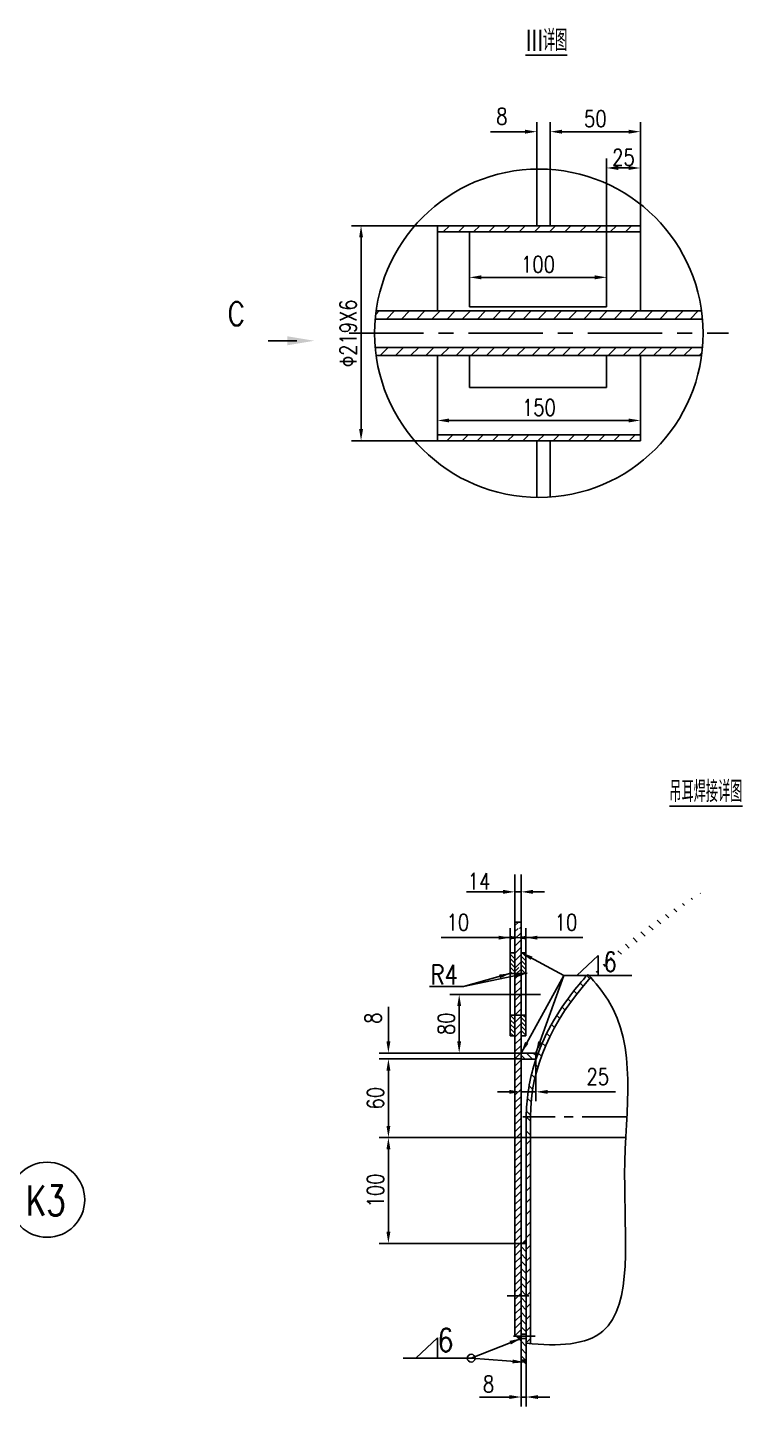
# Model space of a CAD drawing. Header units: millimetres. Extents: x 59416 to 141837, y 76647 to 89475.
# Drawn here: x 62421 to 63943, y 79323 to 82259 of the extents above; entities that cross this region are included whole.
import ezdxf
from ezdxf.enums import TextEntityAlignment as Align

# ---------------------------------------------------------------- set-up
doc = ezdxf.new("R2010")
doc.units = ezdxf.units.MM
doc.linetypes.add('CENTER', pattern=[50.8, 31.75, -6.35, 6.35, -6.35])
for name, color, linetype in [('07标注线层', 4, 'Continuous'), ('1轮廓实线层', 7, 'Continuous'), ('2', 4, 'Continuous'), ('2细线层', 4, 'Continuous'), ('3中心线层', 1, 'CENTER'), ('5剖面线层', 2, 'Continuous'), ('6文字层', 3, 'Continuous'), ('7标注层', 4, 'Continuous'), ('DATA', 4, 'Continuous'), ('DIM', 4, 'Continuous'), ('OBJ', 7, 'Continuous')]:
    doc.layers.add(name, color=color, linetype=linetype)
doc.styles.add('PC_TEXTSTYLE', font='romans.shx', dxfattribs={"width": 0.75, "bigfont": 'hztxt.shx'})
doc.styles.add('TH_GBDIM', font='romans.shx', dxfattribs={"width": 0.8, "bigfont": 'gbcbig.shx'})
doc.dimstyles.new('TH_GBDIM', dxfattribs={"dimscale": 10, "dimtxt": 3.5, "dimasz": 2.5, "dimexe": 2, "dimexo": 0, "dimgap": 1.5, "dimtad": 1, "dimdec": 0, "dimzin": 0, "dimdsep": 46, "dimtxsty": 'TH_GBDIM', "dimcen": 2.5, "dimclrd": 130, "dimclre": 130, "dimclrt": 3, "dimadec": 0, "dimazin": 0, "dimtfac": 0.714286, "dimtdec": 0, "dimtmove": 0, "dimatfit": 3, "dimfxl": 1, "dimtzin": 0, "dimlwd": -1, "dimlwe": -1, "dimarcsym": 0})
pattern_1 = [(135, (273101.27765, 50926.65837), (0.24828612124, 0.24828612124), [])]
pattern_2 = [(45, (74981.705, 81020.825), (16.16446, -16.16446), [])]

# ---------------------------------------------------------------- blocks, each defined once
blk = doc.blocks.new('*D761')
at = {"layer": '1轮廓实线层', "color": 130, "transparency": 16777216}
for p, q in [((63427.7, 80200.6), (63320, 80200.6)), ((63340, 80175.6), (63340, 80100.7)), ((63471.8, 80075.7), (63320, 80075.7))]:
    blk.add_line(p, q, dxfattribs=at)
for points in [[(63335.8, 80175.6), (63344.1, 80175.6), (63340, 80200.6)], [(63335.8, 80100.7), (63344.1, 80100.7), (63340, 80075.7)]]:
    blk.add_solid(points, dxfattribs=at)
at = {"layer": 'Defpoints', "color": 0, "transparency": 16777216}
for p in [(63427.7, 80200.6), (63340, 80075.7), (63471.8, 80075.7)]:
    blk.add_point(p, dxfattribs=at)
at = {"layer": '1轮廓实线层', "color": 3, "transparency": 16777216, "insert": (63312.5, 80138.1), "char_height": 35, "attachment_point": 5, "rotation": 90, "style": 'TH_GBDIM'}
blk.add_mtext('80', dxfattribs=at)
blk = doc.blocks.new('*D762')
at = {"layer": '1轮廓实线层', "color": 130, "transparency": 16777216}
for p, q in [((63471.8, 80063.3), (63169.3, 80063.3)), ((63189.3, 80038.3), (63189.3, 79920.7)), ((63482.8, 79895.7), (63169.3, 79895.7))]:
    blk.add_line(p, q, dxfattribs=at)
for points in [[(63185.2, 80038.3), (63193.5, 80038.3), (63189.3, 80063.3)], [(63185.2, 79920.7), (63193.5, 79920.7), (63189.3, 79895.7)]]:
    blk.add_solid(points, dxfattribs=at)
at = {"layer": 'Defpoints', "color": 0, "transparency": 16777216}
for p in [(63471.8, 80063.3), (63189.3, 79895.7), (63482.8, 79895.7)]:
    blk.add_point(p, dxfattribs=at)
at = {"layer": '1轮廓实线层', "color": 3, "transparency": 16777216, "insert": (63161.8, 79979.5), "char_height": 35, "attachment_point": 5, "rotation": 90, "style": 'TH_GBDIM'}
blk.add_mtext('60', dxfattribs=at)
blk = doc.blocks.new('*D763')
at = {"layer": '1轮廓实线层', "color": 130, "transparency": 16777216}
for p, q in [((63482.8, 79895.7), (63169.3, 79895.7)), ((63189.3, 79870.7), (63189.3, 79695.5)), ((63471.8, 79670.5), (63169.3, 79670.5))]:
    blk.add_line(p, q, dxfattribs=at)
for points in [[(63185.2, 79870.7), (63193.5, 79870.7), (63189.3, 79895.7)], [(63185.2, 79695.5), (63193.5, 79695.5), (63189.3, 79670.5)]]:
    blk.add_solid(points, dxfattribs=at)
at = {"layer": 'Defpoints', "color": 0, "transparency": 16777216}
for p in [(63482.8, 79895.7), (63189.3, 79670.5), (63471.8, 79670.5)]:
    blk.add_point(p, dxfattribs=at)
at = {"layer": '1轮廓实线层', "color": 3, "transparency": 16777216, "insert": (63161.8, 79783.1), "char_height": 35, "attachment_point": 5, "rotation": 90, "style": 'TH_GBDIM'}
blk.add_mtext('100{}{}', dxfattribs=at)
blk = doc.blocks.new('*D764')
at = {"layer": '1轮廓实线层', "color": 130, "transparency": 16777216}
for p, q in [((63471.8, 79536.2), (63471.8, 79323.4)), ((63482.8, 79536.2), (63482.8, 79323.4)), ((63446.8, 79343.4), (63383.1, 79343.4)), ((63482.8, 79343.4), (63471.8, 79343.4)), ((63507.8, 79343.4), (63532.8, 79343.4))]:
    blk.add_line(p, q, dxfattribs=at)
for points in [[(63446.8, 79347.5), (63446.8, 79339.2), (63471.8, 79343.4)], [(63507.8, 79347.5), (63507.8, 79339.2), (63482.8, 79343.4)]]:
    blk.add_solid(points, dxfattribs=at)
at = {"layer": 'Defpoints', "color": 0, "transparency": 16777216}
for p in [(63471.8, 79536.2), (63482.8, 79536.2), (63471.8, 79343.4)]:
    blk.add_point(p, dxfattribs=at)
at = {"layer": '1轮廓实线层', "color": 3, "transparency": 16777216, "insert": (63402.4, 79370.9), "char_height": 35, "attachment_point": 5, "style": 'TH_GBDIM'}
blk.add_mtext('8', dxfattribs=at)
blk = doc.blocks.new('*D779')
at = {"color": 130, "transparency": 16777216}
for p, q in [((63458.5, 80354.5), (63458.5, 80438.9)), ((63471.8, 80354.5), (63471.8, 80438.9)), ((63433.5, 80418.9), (63355.8, 80418.9)), ((63471.8, 80418.9), (63458.5, 80418.9)), ((63496.8, 80418.9), (63521.8, 80418.9))]:
    blk.add_line(p, q, dxfattribs=at)
for points in [[(63433.5, 80423.1), (63433.5, 80414.7), (63458.5, 80418.9)], [(63496.8, 80423.1), (63496.8, 80414.7), (63471.8, 80418.9)]]:
    blk.add_solid(points, dxfattribs=at)
at = {"layer": 'Defpoints', "color": 0, "transparency": 16777216}
for p in [(63458.5, 80418.9), (63458.5, 80354.5), (63471.8, 80354.5)]:
    blk.add_point(p, dxfattribs=at)
at = {"color": 3, "transparency": 16777216, "insert": (63382.2, 80441.4), "char_height": 35, "attachment_point": 5, "style": 'TH_GBDIM'}
blk.add_mtext('14', dxfattribs=at)
blk = doc.blocks.new('*D765')
at = {"layer": '2细线层', "color": 130, "transparency": 16777216}
for p, q in [((63189.3, 80100.7), (63189.3, 80174.3)), ((63458.5, 80075.7), (63169.3, 80075.7))]:
    blk.add_line(p, q, dxfattribs=at)
blk.add_solid([(63185.2, 80100.7), (63193.5, 80100.7), (63189.3, 80075.7)], dxfattribs=at)
at = {"layer": 'Defpoints', "color": 0, "transparency": 16777216}
for p in [(63189.3, 80075.7), (63458.5, 80075.7), (63458.5, 80062.4)]:
    blk.add_point(p, dxfattribs=at)
at = {"layer": '2细线层', "color": 3, "transparency": 16777216, "insert": (63156.8, 80150), "char_height": 35, "attachment_point": 5, "rotation": 90, "style": 'TH_GBDIM'}
blk.add_mtext('8', dxfattribs=at)
blk = doc.blocks.new('*D780')
at = {"color": 130, "transparency": 16777216}
for p, q in [((63423.7, 80321.4), (63301.5, 80321.4)), ((63448.7, 80289.1), (63448.7, 80341.4)), ((63458.5, 80321.4), (63448.7, 80321.4)), ((63458.5, 80289.1), (63458.5, 80341.4)), ((63483.5, 80321.4), (63508.5, 80321.4))]:
    blk.add_line(p, q, dxfattribs=at)
for points in [[(63423.7, 80325.5), (63423.7, 80317.2), (63448.7, 80321.4)], [(63483.5, 80325.5), (63483.5, 80317.2), (63458.5, 80321.4)]]:
    blk.add_solid(points, dxfattribs=at)
at = {"layer": 'Defpoints', "color": 0, "transparency": 16777216}
for p in [(63458.5, 80321.4), (63448.7, 80289.1), (63458.5, 80289.1)]:
    blk.add_point(p, dxfattribs=at)
at = {"color": 3, "transparency": 16777216, "insert": (63337.2, 80353.9), "char_height": 35, "attachment_point": 5, "style": 'TH_GBDIM'}
blk.add_mtext('10', dxfattribs=at)
blk = doc.blocks.new('*D781')
at = {"color": 130, "transparency": 16777216}
for p, q in [((63446.8, 80321.4), (63421.8, 80321.4)), ((63471.8, 80289.1), (63471.8, 80341.4)), ((63471.8, 80321.4), (63481.6, 80321.4)), ((63481.6, 80289.1), (63481.6, 80341.4)), ((63506.6, 80321.4), (63603, 80321.4))]:
    blk.add_line(p, q, dxfattribs=at)
for points in [[(63446.8, 80325.5), (63446.8, 80317.2), (63471.8, 80321.4)], [(63506.6, 80325.5), (63506.6, 80317.2), (63481.6, 80321.4)]]:
    blk.add_solid(points, dxfattribs=at)
at = {"layer": 'Defpoints', "color": 0, "transparency": 16777216}
for p in [(63481.6, 80321.4), (63471.8, 80289.1), (63481.6, 80289.1)]:
    blk.add_point(p, dxfattribs=at)
at = {"color": 3, "transparency": 16777216, "insert": (63567.3, 80353.9), "char_height": 35, "attachment_point": 5, "style": 'TH_GBDIM'}
blk.add_mtext('10', dxfattribs=at)
blk = doc.blocks.new('*D791')
at = {"color": 130, "transparency": 16777216}
for p, q in [((63471.8, 80062.4), (63471.8, 79973.1)), ((63503.4, 80062.4), (63503.4, 79973.1)), ((63446.8, 79993.1), (63421.8, 79993.1)), ((63471.8, 79993.1), (63503.4, 79993.1)), ((63528.4, 79993.1), (63672.5, 79993.1))]:
    blk.add_line(p, q, dxfattribs=at)
for points in [[(63446.8, 79997.2), (63446.8, 79988.9), (63471.8, 79993.1)], [(63528.4, 79997.2), (63528.4, 79988.9), (63503.4, 79993.1)]]:
    blk.add_solid(points, dxfattribs=at)
at = {"layer": 'Defpoints', "color": 0, "transparency": 16777216}
for p in [(63471.8, 80062.4), (63503.4, 80062.4), (63503.4, 79993.1)]:
    blk.add_point(p, dxfattribs=at)
at = {"color": 3, "transparency": 16777216, "insert": (63634.9, 80025.6), "char_height": 35, "attachment_point": 5, "style": 'TH_GBDIM'}
blk.add_mtext('25', dxfattribs=at)
blk = doc.blocks.new('*D797')
at = {"color": 130, "transparency": 16777216}
for p, q in [((63293.6, 81837.1), (63111.1, 81837.1)), ((63131.1, 81812.1), (63131.1, 81404.2)), ((63293.6, 81379.2), (63111.1, 81379.2))]:
    blk.add_line(p, q, dxfattribs=at)
for points in [[(63127, 81812.1), (63135.3, 81812.1), (63131.1, 81837.1)], [(63127, 81404.2), (63135.3, 81404.2), (63131.1, 81379.2)]]:
    blk.add_solid(points, dxfattribs=at)
at = {"layer": 'Defpoints', "color": 0, "transparency": 16777216}
for p in [(63293.6, 81837.1), (63131.1, 81379.2), (63293.6, 81379.2)]:
    blk.add_point(p, dxfattribs=at)
at = {"color": 3, "transparency": 16777216, "insert": (63103.6, 81608.1), "char_height": 35, "attachment_point": 5, "rotation": 90, "style": 'TH_GBDIM'}
blk.add_mtext('Φ219X6{}{}', dxfattribs=at)
blk = doc.blocks.new('*D798')
at = {"layer": '1轮廓实线层', "color": 130, "transparency": 16777216}
for p, q in [((63293.6, 81509.8), (63293.6, 81402.5)), ((63725.6, 81379.2), (63725.6, 81442.5)), ((63318.6, 81422.5), (63700.6, 81422.5))]:
    blk.add_line(p, q, dxfattribs=at)
for points in [[(63318.6, 81426.6), (63318.6, 81418.3), (63293.6, 81422.5)], [(63700.6, 81426.6), (63700.6, 81418.3), (63725.6, 81422.5)]]:
    blk.add_solid(points, dxfattribs=at)
at = {"layer": 'Defpoints', "color": 0, "transparency": 16777216}
for p in [(63293.6, 81509.8), (63725.6, 81422.5), (63725.6, 81379.2)]:
    blk.add_point(p, dxfattribs=at)
at = {"layer": '1轮廓实线层', "color": 3, "transparency": 16777216, "insert": (63509.6, 81450), "char_height": 35, "attachment_point": 5, "style": 'TH_GBDIM'}
blk.add_mtext('{150}{}{}', dxfattribs=at)
blk = doc.blocks.new('*D799')
at = {"color": 130, "transparency": 16777216}
for p, q in [((63362, 81727.2), (63362, 81747.2)), ((63387, 81727.2), (63628.6, 81727.2)), ((63653.6, 81664.3), (63653.6, 81747.2))]:
    blk.add_line(p, q, dxfattribs=at)
for points in [[(63387, 81731.4), (63387, 81723), (63362, 81727.2)], [(63628.6, 81731.4), (63628.6, 81723), (63653.6, 81727.2)]]:
    blk.add_solid(points, dxfattribs=at)
at = {"layer": 'Defpoints', "color": 0, "transparency": 16777216}
for p in [(63362, 81727.2), (63653.6, 81727.2), (63653.6, 81664.3)]:
    blk.add_point(p, dxfattribs=at)
at = {"color": 3, "transparency": 16777216, "insert": (63507.8, 81754.7), "char_height": 35, "attachment_point": 5, "style": 'TH_GBDIM'}
blk.add_mtext('{100}{}{}', dxfattribs=at)
blk = doc.blocks.new('*D800')
at = {"layer": '1轮廓实线层', "color": 130, "transparency": 16777216}
for p, q in [((63533.9, 81956.6), (63533.9, 82057.3)), ((63725.6, 81837.1), (63725.6, 82057.3)), ((63558.9, 82037.3), (63700.6, 82037.3))]:
    blk.add_line(p, q, dxfattribs=at)
for points in [[(63558.9, 82041.5), (63558.9, 82033.1), (63533.9, 82037.3)], [(63700.6, 82041.5), (63700.6, 82033.1), (63725.6, 82037.3)]]:
    blk.add_solid(points, dxfattribs=at)
at = {"layer": 'Defpoints', "color": 0, "transparency": 16777216}
for p in [(63725.6, 82037.3), (63533.9, 81956.6), (63725.6, 81837.1)]:
    blk.add_point(p, dxfattribs=at)
at = {"layer": '1轮廓实线层', "color": 3, "transparency": 16777216, "insert": (63629.8, 82064.8), "char_height": 35, "attachment_point": 5, "style": 'TH_GBDIM'}
blk.add_mtext('50{}{}', dxfattribs=at)
blk = doc.blocks.new('*D801')
at = {"color": 130, "transparency": 16777216}
for p, q in [((63653.6, 81824.1), (63653.6, 81980)), ((63725.6, 81824.1), (63725.6, 81980)), ((63700.6, 81960), (63678.6, 81960))]:
    blk.add_line(p, q, dxfattribs=at)
for points in [[(63678.6, 81964.2), (63678.6, 81955.8), (63653.6, 81960)], [(63700.6, 81964.2), (63700.6, 81955.8), (63725.6, 81960)]]:
    blk.add_solid(points, dxfattribs=at)
at = {"layer": 'Defpoints', "color": 0, "transparency": 16777216}
for p in [(63653.6, 81960), (63653.6, 81824.1), (63725.6, 81824.1)]:
    blk.add_point(p, dxfattribs=at)
at = {"color": 3, "transparency": 16777216, "insert": (63689.6, 81982.5), "char_height": 35, "attachment_point": 5, "style": 'TH_GBDIM'}
blk.add_mtext('25{}{}', dxfattribs=at)
blk = doc.blocks.new('*D802')
at = {"color": 130, "transparency": 16777216}
for p, q in [((63505.1, 81953.1), (63505.1, 82057.3)), ((63480.1, 82037.3), (63406.5, 82037.3))]:
    blk.add_line(p, q, dxfattribs=at)
blk.add_solid([(63480.1, 82041.5), (63480.1, 82033.1), (63505.1, 82037.3)], dxfattribs=at)
at = {"layer": 'Defpoints', "color": 0, "transparency": 16777216}
for p in [(63505.1, 82037.3), (63533.9, 82037.3), (63505.1, 81953.1)]:
    blk.add_point(p, dxfattribs=at)
at = {"color": 3, "transparency": 16777216, "insert": (63430.8, 82069.8), "char_height": 35, "attachment_point": 5, "style": 'TH_GBDIM'}
blk.add_mtext('8', dxfattribs=at)

msp = doc.modelspace()

# ---------------------------------------------------------------- hatches: boundary and pattern name
at = {"layer": '5剖面线层'}
h = msp.add_hatch(dxfattribs=at)
h.set_pattern_fill('ANSI31', color=256, scale=7.2, angle=90, style=0)
h.set_pattern_definition(pattern_2)
h.paths.add_polyline_path([(63725.6, 81837.1), (63293.6, 81837.1), (63293.6, 81824.1), (63725.6, 81824.1)])
h.paths.add_polyline_path([(63725.6, 81392.1), (63293.6, 81392.1), (63293.6, 81379.2), (63725.6, 81379.2)])
h = msp.add_hatch(dxfattribs=at)
h.set_pattern_fill('ANSI31', color=256, scale=7.2, angle=90, style=0)
h.set_pattern_definition(pattern_2)
h.paths.add_polyline_path([(63855.9, 81655.6), (63163.3, 81655.6, 0.012438), (63161.4, 81638.4), (63857.8, 81638.4, 0.012438)])
h.paths.add_polyline_path([(63857.8, 81577.9), (63161.4, 81577.9, 0.012438), (63163.3, 81560.6), (63855.9, 81560.6, 0.012438)])
h = msp.add_hatch(dxfattribs=at)
h.set_pattern_fill('ANSI31', color=256, scale=6.63552, style=0)
h.set_pattern_definition([(135, (325450.23, 43855.473), (14.8971673, 14.8971673), [])])
edge = h.paths.add_edge_path()
edge.add_spline(control_points=[(63511, 80083.2), (63514.8, 80092.8), (63519, 80102.4), (63523.6, 80111.9)], knot_values=[3.337712, 3.337712, 3.337712, 3.337712, 3.377679, 3.377679, 3.377679, 3.377679], degree=3, periodic=0)
edge.add_spline(control_points=[(63523.6, 80111.9), (63525.7, 80116.3), (63527.9, 80120.7), (63533, 80130.4), (63535.9, 80135.7), (63538.9, 80141)], knot_values=[3.377679, 3.377679, 3.377679, 3.377679, 3.396303, 3.396303, 3.418824, 3.418824, 3.418824, 3.418824], degree=3, periodic=0)
edge.add_spline(control_points=[(63538.9, 80141), (63545.8, 80153.2), (63553.4, 80165.3), (63561.5, 80177.2)], knot_values=[3.418824, 3.418824, 3.418824, 3.418824, 3.470686, 3.470686, 3.470686, 3.470686], degree=3, periodic=0)
edge.add_spline(control_points=[(63561.5, 80177.2), (63566.7, 80184.7), (63572.1, 80192.2), (63580, 80202.8), (63582.4, 80205.9), (63584.9, 80209)], knot_values=[3.470686, 3.470686, 3.470686, 3.470686, 3.503365, 3.503365, 3.517032, 3.517032, 3.517032, 3.517032], degree=3, periodic=0)
edge.add_spline(control_points=[(63584.9, 80209), (63594, 80220.5), (63603.6, 80231.9), (63613.9, 80243.2)], knot_values=[3.517032, 3.517032, 3.517032, 3.517032, 3.568014, 3.568014, 3.568014, 3.568014], degree=3, periodic=0)
edge.add_spline(control_points=[(63613.9, 80243.2), (63614.5, 80242.4), (63615.2, 80241.7), (63615.9, 80241)], knot_values=[27.060965, 27.060965, 27.060965, 27.060965, 29.695394, 29.695394, 29.695394, 29.695394], degree=3, periodic=0)
edge.add_spline(control_points=[(63615.9, 80241), (63615.9, 80241), (63615.9, 80241), (63615.9, 80241)], knot_values=[29.695394, 29.695394, 29.695394, 29.695394, 29.695501, 29.695501, 29.695501, 29.695501], degree=3, periodic=0)
edge.add_line((63615.9, 80241), (63617.6, 80234))
edge.add_ellipse((64929.4, 79939.9), major_axis=(1437.7, 0), ratio=0.5, start_angle=155.8459, end_angle=180)
edge.add_line((63491.7, 79939.9), (63482.8, 79939.9))
edge.add_spline(control_points=[(63482.8, 79939.9), (63482.8, 79948.2), (63483.1, 79956.5), (63483.7, 79964.9)], knot_values=[3.141593, 3.141593, 3.141593, 3.141593, 3.175486, 3.175486, 3.175486, 3.175486], degree=3, periodic=0)
edge.add_spline(control_points=[(63483.7, 79964.9), (63484.1, 79971.4), (63484.7, 79977.9), (63485.5, 79984.5)], knot_values=[3.175486, 3.175486, 3.175486, 3.175486, 3.202139, 3.202139, 3.202139, 3.202139], degree=3, periodic=0)
edge.add_spline(control_points=[(63485.5, 79984.5), (63485.9, 79987.7), (63486.4, 79991), (63487.9, 80001), (63489.1, 80007.8), (63490.4, 80014.6)], knot_values=[3.202139, 3.202139, 3.202139, 3.202139, 3.215416, 3.215416, 3.243266, 3.243266, 3.243266, 3.243266], degree=3, periodic=0)
edge.add_spline(control_points=[(63490.4, 80014.6), (63491.8, 80021.1), (63493.3, 80027.6), (63494.9, 80034.1)], knot_values=[3.243266, 3.243266, 3.243266, 3.243266, 3.269926, 3.269926, 3.269926, 3.269926], degree=3, periodic=0)
edge.add_spline(control_points=[(63494.9, 80034.1), (63496.2, 80038.8), (63497.5, 80043.5), (63499.7, 80051.1), (63500.6, 80054.1), (63501.6, 80057.1)], knot_values=[3.269926, 3.269926, 3.269926, 3.269926, 3.28924, 3.28924, 3.301501, 3.301501, 3.301501, 3.301501], degree=3, periodic=0)
edge.add_spline(control_points=[(63501.6, 80057.1), (63504.4, 80065.8), (63507.6, 80074.6), (63511, 80083.2)], knot_values=[3.301501, 3.301501, 3.301501, 3.301501, 3.337712, 3.337712, 3.337712, 3.337712], degree=3, periodic=0)
h = msp.add_hatch(dxfattribs=at)
h.set_pattern_fill('ANSI31', color=256, scale=3.456, angle=90, style=0)
h.set_pattern_definition([(45, (87543.613, 76748.137), (7.7589413, -7.7589413), [])])
h.paths.add_polyline_path([(63458.5, 80341.1), (63458.5, 80354.5), (63471.8, 80354.5), (63471.8, 80341.1)])
h = msp.add_hatch(dxfattribs=at)
h.set_pattern_fill('ANSI31', color=256, scale=3.456, angle=90, style=0)
h.set_pattern_definition([(45, (486642.723, 45554.67), (7.7589413, -7.7589413), [])])
h.paths.add_polyline_path([(63471.8, 80244.9), (63458.5, 80244.9), (63458.5, 80341.2), (63471.8, 80341.2)])
h = msp.add_hatch(dxfattribs=at)
h.set_pattern_fill('ANSI31', color=256, scale=2.0736, style=0)
h.set_pattern_definition([(135, (486642.723, 45554.67), (4.65536477, 4.65536477), [])])
h.paths.add_polyline_path([(63481.6, 80244.9), (63471.8, 80244.9), (63471.8, 80289.1), (63481.6, 80289.1)])
h.paths.add_polyline_path([(63471.8, 80156.4), (63481.6, 80156.4), (63481.6, 80112.2), (63471.8, 80112.2)])
h.paths.add_polyline_path([(63448.7, 80156.4), (63458.5, 80156.4), (63458.5, 80112.2), (63448.7, 80112.2)])
h.paths.add_polyline_path([(63458.5, 80244.9), (63448.7, 80244.9), (63448.7, 80289.1), (63458.5, 80289.1)])
h = msp.add_hatch(dxfattribs=at)
h.set_pattern_fill('ANSI31', color=256, scale=3.456, angle=90, style=0)
h.set_pattern_definition([(45, (486642.723, 45656.203), (7.7589413, -7.7589413), [])])
h.paths.add_polyline_path([(63458.5, 80257.9), (63471.8, 80257.9), (63471.8, 79785.1), (63471.8, 79472.7), (63458.5, 79472.7)])
h = msp.add_hatch(dxfattribs=at)
h.set_pattern_fill('ANSI31', color=256, scale=3.456, style=0)
h.set_pattern_definition([(135, (325450.229, 43753.939), (7.7589413, 7.7589413), [])])
h.paths.add_polyline_path([(63471.8, 80075.7), (63503, 80075.7), (63503.4, 80062.4), (63471.8, 80062.4)])
h = msp.add_hatch(dxfattribs=at)
h.set_pattern_fill('ANSI31', color=256, scale=0.221184, style=0)
h.set_pattern_definition([(135, (428189.5936, 16389.4255), (0.4965722425, 0.4965722425), [])])
edge = h.paths.add_edge_path()
edge.add_spline(control_points=[(63508.3, 80076.1), (63507.8, 80075), (63503.5, 80066.8), (63503.4, 80062.4)], knot_values=[3.451559, 3.451559, 3.451559, 3.451559, 3.470686, 3.470686, 3.470686, 3.470686], degree=3, periodic=0)
edge.add_line((63503.4, 80062.4), (63503.4, 80075.5))
edge.add_line((63503.4, 80075.5), (63508.1, 80075.7))
h = msp.add_hatch(dxfattribs=at)
h.set_pattern_fill('ANSI31', color=256, scale=6.63552, style=0)
h.set_pattern_definition([(135, (428241.693, 16490.959), (14.8971673, 14.8971673), [])])
h.paths.add_polyline_path([(63482.8, 79939.9), (63491.7, 79939.9), (63491.7, 79895.7), (63482.8, 79895.7)])
h = msp.add_hatch(dxfattribs=at)
h.set_pattern_fill('ANSI31', color=256, scale=5.5296, angle=90, style=0)
h.set_pattern_definition([(45, (325450.23, 43855.473), (12.4143061, -12.4143061), [])])
edge = h.paths.add_edge_path()
edge.add_line((63482.8, 79562), (63491.7, 79562))
edge.add_line((63491.7, 79562), (63491.7, 79456.9))
edge.add_spline(control_points=[(63491.7, 79456.9), (63488.8, 79457.1), (63485.8, 79457.4), (63482.8, 79457.7)], knot_values=[889.995373, 889.995373, 889.995373, 889.995373, 897.129845, 897.129845, 897.129845, 897.129845], degree=3, periodic=0)
edge.add_line((63482.8, 79457.7), (63482.8, 79562))
h.paths.add_polyline_path([(63482.8, 79843.7), (63482.8, 79895.7), (63491.7, 79895.7), (63491.7, 79562), (63482.8, 79562)])
h = msp.add_hatch(dxfattribs=at)
h.set_pattern_fill('ANSI31', color=256, scale=0.110592, style=0)
h.set_pattern_definition(pattern_1)
h.paths.add_polyline_path([(63474.2, 79670.5), (63482.8, 79679.1), (63482.8, 79670.5)])
h = msp.add_hatch(dxfattribs=at)
h.set_pattern_fill('ANSI31', color=256, scale=3.456, style=0)
h.set_pattern_definition([(135, (486642.723, 45541.603), (7.7589413, 7.7589413), [])])
h.paths.add_polyline_path([(63471.8, 79468.3), (63482.8, 79468.3), (63482.8, 79421.6), (63471.8, 79421.6)])
h.paths.add_polyline_path([(63471.8, 79670.5), (63482.8, 79670.5), (63482.8, 79558.6), (63471.8, 79558.6)])
h.paths.add_polyline_path([(63471.8, 79558.6), (63482.8, 79558.6), (63482.8, 79477.1), (63471.8, 79477.1)])
h = msp.add_hatch(dxfattribs=at)
h.set_pattern_fill('ANSI31', color=256, scale=0.110592, style=0)
h.set_pattern_definition(pattern_1)
h.paths.add_polyline_path([(63482.8, 79421.6), (63482.8, 79413), (63474.2, 79421.6)])
h.paths.add_polyline_path([(63461.2, 79472.7), (63471.8, 79472.7), (63471.8, 79462.1)])

# ---------------------------------------------------------------- linework, layer by layer
for p, q in [((63458.5, 80456.1), (63458.5, 79472.7)), ((63471.8, 79670.5), (63471.8, 80456.1)), ((63471.8, 80354.5), (63458.5, 80354.5)), ((63458.5, 80289.1), (63448.7, 80289.1)), ((63448.7, 80289.1), (63448.7, 80112.2)), ((63471.8, 80289.1), (63481.6, 80289.1)), ((63481.6, 80289.1), (63481.6, 80112.2)), ((63481.6, 80244.9), (63448.7, 80244.9)), ((63481.6, 80156.4), (63448.7, 80156.4)), ((63458.5, 80112.2), (63448.7, 80112.2)), ((63471.8, 80112.2), (63481.6, 80112.2)), ((63508.1, 80075.7), (63471.8, 80075.7)), ((63503.4, 80062.4), (63471.8, 80062.4)), ((63503.4, 80062.4), (63503.4, 80075.7)), ((63482.8, 79895.7), (63482.8, 79939.9)), ((63491.7, 79895.7), (63491.7, 79939.9)), ((63482.8, 79895.7), (63694.7, 79895.7)), ((63482.8, 79895.7), (63482.8, 79457.7)), ((63491.7, 79895.7), (63491.7, 79456.9)), ((63482.8, 79843.7), (63482.8, 79483.9)), ((63482.8, 79679.1), (63474.2, 79670.5)), ((63471.8, 79670.5), (63482.8, 79670.5)), ((63471.8, 79670.5), (63471.8, 79421.6)), ((63471.8, 79472.7), (63458.5, 79472.7)), ((63471.8, 79462.1), (63461.2, 79472.7)), ((63482.8, 79477.1), (63471.8, 79477.1)), ((63482.8, 79468.3), (63471.8, 79468.3)), ((63471.8, 79421.6), (63482.8, 79421.6)), ((63482.8, 79413), (63474.2, 79421.6))]:
    msp.add_line(p, q)
at = {"extrusion": (0, 0, -1)}
msp.add_ellipse((64929.4, 79939.9), major_axis=(1437.7, 0), ratio=0.5, start_param=3.141593, end_param=3.566965, dxfattribs=at)
msp.add_open_spline([(63482.8, 79939.9), (63482.8, 79958), (63484.2, 79976.1), (63489.5, 80012.3), (63493.5, 80030.3), (63506.6, 80074.1), (63517, 80099.8), (63543.4, 80150.4), (63559.3, 80175.3), (63588.8, 80214.4), (63600.9, 80228.9), (63613.9, 80243.2)], degree=3, knots=[3.1415927, 3.1415927, 3.1415927, 3.1415927, 3.2154163, 3.2154163, 3.2892399, 3.2892399, 3.3963025, 3.3963025, 3.5033652, 3.5033652, 3.5680142, 3.5680142, 3.5680142, 3.5680142])
at = {"layer": '07标注线层'}
for p, q in [((63635.9, 80283.7), (63590.5, 80240.8)), ((63635.9, 80240.8), (63635.9, 80283.7))]:
    msp.add_line(p, q, dxfattribs=at)
at = {"layer": '1轮廓实线层'}
for p, q in [((63505.1, 81837.1), (63505.1, 81953.1)), ((63533.9, 81837.1), (63533.9, 81956.6)), ((63293.6, 81837.1), (63293.6, 81655.6)), ((63293.6, 81837.1), (63725.6, 81837.1)), ((63293.6, 81824.1), (63725.6, 81824.1)), ((63362, 81824.1), (63362, 81664.3)), ((63653.6, 81824.1), (63653.6, 81664.3)), ((63725.6, 81837.1), (63725.6, 81655.6)), ((63161.4, 81638.4), (63857.8, 81638.4)), ((63163.3, 81655.6), (63855.9, 81655.6)), ((63362, 81664.3), (63653.6, 81664.3)), ((63161.4, 81577.9), (63857.8, 81577.9)), ((63163.3, 81560.6), (63855.9, 81560.6)), ((63293.6, 81560.6), (63293.6, 81379.2)), ((63362, 81560.6), (63362, 81492.7)), ((63653.6, 81560.6), (63653.6, 81492.7)), ((63725.6, 81560.6), (63725.6, 81379.2)), ((63653.6, 81492.7), (63362, 81492.7)), ((63293.6, 81392.1), (63725.6, 81392.1)), ((63293.6, 81379.2), (63725.6, 81379.2)), ((63505.1, 81379.2), (63505.1, 81258.6)), ((63533.9, 81379.2), (63533.9, 81259.6))]:
    msp.add_line(p, q, dxfattribs=at)
at = {"layer": '2', "ltscale": 20}
msp.add_circle((63509.6, 81608.1), 349.6, dxfattribs=at)
at = {"layer": '3中心线层', "ltscale": 5}
for p, q in [((63105.5, 81608.1), (63913.1, 81608.1)), ((63488.5, 79558.6), (63442.4, 79558.6)), ((63501.8, 79472.7), (63455.7, 79472.7))]:
    msp.add_line(p, q, dxfattribs=at)
at = {"layer": '3中心线层', "ltscale": 3}
for p, q in [((63513.2, 80200.6), (63427.7, 80200.6)), ((63696.9, 79939.9), (63475.1, 79939.9))]:
    msp.add_line(p, q, dxfattribs=at)
at = {"layer": '7标注层'}
msp.add_circle((62462.9, 79763.4), 80, dxfattribs=at)
at = {"layer": 'DIM'}
for p, q in [((62933.5, 81592.1), (62994.3, 81592.1)), ((63562.4, 80240.8), (63707.5, 80240.8)), ((63349.3, 80217.2), (63276.7, 80217.2)), ((63293.9, 79469.7), (63248.5, 79426.9)), ((63293.9, 79426.9), (63293.9, 79469.7)), ((63220.5, 79426), (63365.6, 79426))]:
    msp.add_line(p, q, dxfattribs=at)
msp.add_circle((63365.6, 79426), 8.34, dxfattribs=at)
at = {"layer": 'DIM', "ltscale": 20}
msp.add_open_spline([(63613.9, 80243.2), (63629.9, 80225.4), (63724.8, 80111.8), (63669.5, 79849.2), (63721.2, 79459.4), (63551.4, 79450.9), (63482.8, 79457.7)], degree=3, knots=[27.060965, 27.060965, 27.060965, 27.060965, 90.661264, 427.446916, 732.138053, 897.129845, 897.129845, 897.129845, 897.129845], dxfattribs=at)
at = {"layer": 'DIM'}
msp.add_solid([(62974, 81582.5), (62974, 81601.7), (63031.6, 81592.1)], dxfattribs=at)

# ---------------------------------------------------------------- texts
at = {"layer": '6文字层', "style": 'PC_TEXTSTYLE', "width": 0.75}
msp.add_text('K3', height=64, dxfattribs=at).set_placement((62417.9, 79729.8))
at = {"layer": 'DATA', "style": 'TH_GBDIM', "width": 0.8}
for s, p in [('%%UIII详图', (63481.2, 82209.1)), ('%%U吊耳焊接详图', (63787.3, 80610.1))]:
    msp.add_text(s, height=45, dxfattribs=at).set_placement(p)
at = {"layer": 'DIM', "style": 'TH_GBDIM', "width": 0.8}
msp.add_text('C', height=50.4, dxfattribs=at).set_placement((62847.3, 81624.4))
at = {"layer": 'DIM', "linetype": 'Continuous', "style": 'TH_GBDIM', "width": 0.8}
for s, height, p in [('6', 41.5, (63647.1, 80290.7)), ('R4', 41.47, (63278.6, 80263.4)), ('6', 49.4, (63293.9, 79489.2))]:
    msp.add_text(s, height=height, dxfattribs=at).set_placement(p, align=Align.TOP_LEFT)

# ---------------------------------------------------------------- dimensions: what is measured, and where the dimension line sits
for base, p1, p2, text, override, picture, middle in [((63505.1, 82037.3), (63533.9, 82037.3), (63505.1, 81953.1), '8', {"dimgap": 1.5, "dimtad": 1, "dimjust": 2, "dimdec": 0, "dimlfac": 1, "dimse1": 1, "dimse2": 0, "dimsd1": 1, "dimsd2": 0}, '*D802', (63430.8, 82069.8)), ((63458.5, 80418.9), (63471.8, 80354.5), (63458.5, 80354.5), '14', {"dimgap": 0.5, "dimtad": 1, "dimjust": 0, "dimdec": 0, "dimlfac": 1, "dimtxsty": 'TH_GBDIM', "dimse1": 0, "dimse2": 0, "dimsd1": 0, "dimsd2": 0}, '*D779', (63382.2, 80441.4))]:
    dim = msp.add_linear_dim(base=base, p1=p1, p2=p2, angle=180, text=text, dimstyle='TH_GBDIM', override=override)
    dim.commit()
    dim.dimension.update_dxf_attribs({"geometry": picture, "text_midpoint": middle})
dim = msp.add_linear_dim(base=(63653.6, 81960), p1=(63725.6, 81824.1), p2=(63653.6, 81824.1), angle=180, text='25{}{}', dimstyle='TH_GBDIM', override={"dimgap": 0.5})
dim.commit()
dim.dimension.update_dxf_attribs({"geometry": '*D801', "text_midpoint": (63689.6, 81960), "dimtype": 160})
dim = msp.add_aligned_dim(p1=(63293.6, 81837.1), p2=(63293.6, 81379.2), distance=-162.5, text='Φ219X6{}{}', dimstyle='TH_GBDIM', override={"dimgap": 1})
dim.commit()
dim.dimension.update_dxf_attribs({"geometry": '*D797', "text_midpoint": (63103.6, 81608.1)})
dim = msp.add_linear_dim(base=(63653.6, 81727.2), p1=(63362, 81727.2), p2=(63653.6, 81664.3), text='{100}{}{}', dimstyle='TH_GBDIM', override={"dimgap": 1, "dimtad": 1, "dimjust": 0, "dimdec": 0, "dimlfac": 1, "dimtxsty": 'TH_GBDIM', "dimse1": 0, "dimse2": 0, "dimsd1": 0, "dimsd2": 0})
dim.commit()
dim.dimension.update_dxf_attribs({"geometry": '*D799', "text_midpoint": (63507.8, 81754.7)})
for base, p1, p2, text, picture, middle in [((63458.5, 80321.4), (63448.7, 80289.1), (63458.5, 80289.1), '10', '*D780', (63337.2, 80321.4)), ((63503.4, 79993.1), (63471.8, 80062.4), (63503.4, 80062.4), '25', '*D791', (63634.9, 79993.1))]:
    dim = msp.add_linear_dim(base=base, p1=p1, p2=p2, text=text, dimstyle='TH_GBDIM')
    dim.commit()
    dim.dimension.update_dxf_attribs({"geometry": picture, "text_midpoint": middle, "dimtype": 160})
dim = msp.add_linear_dim(base=(63481.6, 80321.4), p1=(63471.8, 80289.1), p2=(63481.6, 80289.1), text='10', dimstyle='TH_GBDIM')
dim.commit()
dim.dimension.update_dxf_attribs({"geometry": '*D781', "text_midpoint": (63567.3, 80353.9)})
at = {"layer": '1轮廓实线层'}
for base, p1, p2, text, override, picture, middle in [((63725.6, 82037.3), (63533.9, 81956.6), (63725.6, 81837.1), '50{}{}', {"dimgap": 1, "dimtoh": 1, "dimtxsty": 'TH_GBDIM', "dimtmove": 1}, '*D800', (63629.8, 82064.8)), ((63725.6, 81422.5), (63293.6, 81509.8), (63725.6, 81379.2), '{150}{}{}', {"dimgap": 1, "dimtoh": 1, "dimtmove": 1}, '*D798', (63509.6, 81450))]:
    dim = msp.add_linear_dim(base=base, p1=p1, p2=p2, text=text, dimstyle='TH_GBDIM', override=override, dxfattribs=at)
    dim.commit()
    dim.dimension.update_dxf_attribs({"geometry": picture, "text_midpoint": middle})
for base, p1, p2, text, override, picture, middle in [((63340, 80075.7), (63427.7, 80200.6), (63471.8, 80075.7), '80', {"dimgap": 1, "dimtad": 1, "dimjust": 0, "dimdec": 0, "dimlfac": 1, "dimtxsty": 'TH_GBDIM', "dimse1": 0, "dimse2": 0, "dimsd1": 0, "dimsd2": 0}, '*D761', (63340, 80138.1)), ((63189.3, 79670.5), (63482.8, 79895.7), (63471.8, 79670.5), '100{}{}', {"dimgap": 1, "dimtoh": 1, "dimtmove": 1}, '*D763', (63189.3, 79783.1))]:
    dim = msp.add_linear_dim(base=base, p1=p1, p2=p2, angle=90, text=text, dimstyle='TH_GBDIM', override=override, dxfattribs=at)
    dim.commit()
    dim.dimension.update_dxf_attribs({"geometry": picture, "text_midpoint": middle, "dimtype": 160})
for base, p1, p2, angle, text, override, picture, middle in [((63189.3, 79895.7), (63471.8, 80063.3), (63482.8, 79895.7), 90, '60', {"dimgap": 1, "dimtad": 1, "dimjust": 0, "dimdec": 0, "dimlfac": 1, "dimtxsty": 'TH_GBDIM', "dimse1": 0, "dimse2": 0, "dimsd1": 0, "dimsd2": 0}, '*D762', (63161.8, 79979.5)), ((63471.8, 79343.4), (63482.8, 79536.2), (63471.8, 79536.2), 180, '8', {"dimgap": 1}, '*D764', (63402.4, 79370.9))]:
    dim = msp.add_linear_dim(base=base, p1=p1, p2=p2, angle=angle, text=text, dimstyle='TH_GBDIM', override=override, dxfattribs=at)
    dim.commit()
    dim.dimension.update_dxf_attribs({"geometry": picture, "text_midpoint": middle})
at = {"layer": '2细线层'}
dim = msp.add_linear_dim(base=(63189.3, 80075.7), p1=(63458.5, 80062.4), p2=(63458.5, 80075.7), angle=90, text='8', dimstyle='TH_GBDIM', override={"dimgap": 1.5, "dimtad": 1, "dimjust": 2, "dimdec": 0, "dimlfac": 1, "dimse1": 1, "dimse2": 0, "dimsd1": 1, "dimsd2": 0}, dxfattribs=at)
dim.commit()
dim.dimension.update_dxf_attribs({"geometry": '*D765', "text_midpoint": (63156.8, 80150)})

# ---------------------------------------------------------------- leaders
for points in [[(63471.8, 79468.3), (63365.6, 79426)], [(63478.5, 79417.3), (63365.6, 79426)]]:
    msp.add_leader(points, dimstyle='TH_GBDIM', override={"dimgap": 0.5, "dimtad": 0, "dimtxsty": 'TH_GBDIM'})
at = {"layer": 'OBJ'}
for points in [[(63471.9, 80289.5), (63562.4, 80240.8)], [(63449.8, 80245.5), (63349.3, 80217.2)], [(63484.5, 80245.5), (63349.3, 80217.2)], [(63471.8, 80075.7), (63562.4, 80240.8)], [(63503.4, 80075.7), (63562.4, 80240.8)]]:
    msp.add_leader(points, dimstyle='TH_GBDIM', override={"dimgap": 1, "dimtxsty": 'TH_GBDIM'}, dxfattribs=at)

doc.saveas('drawing.dxf')
